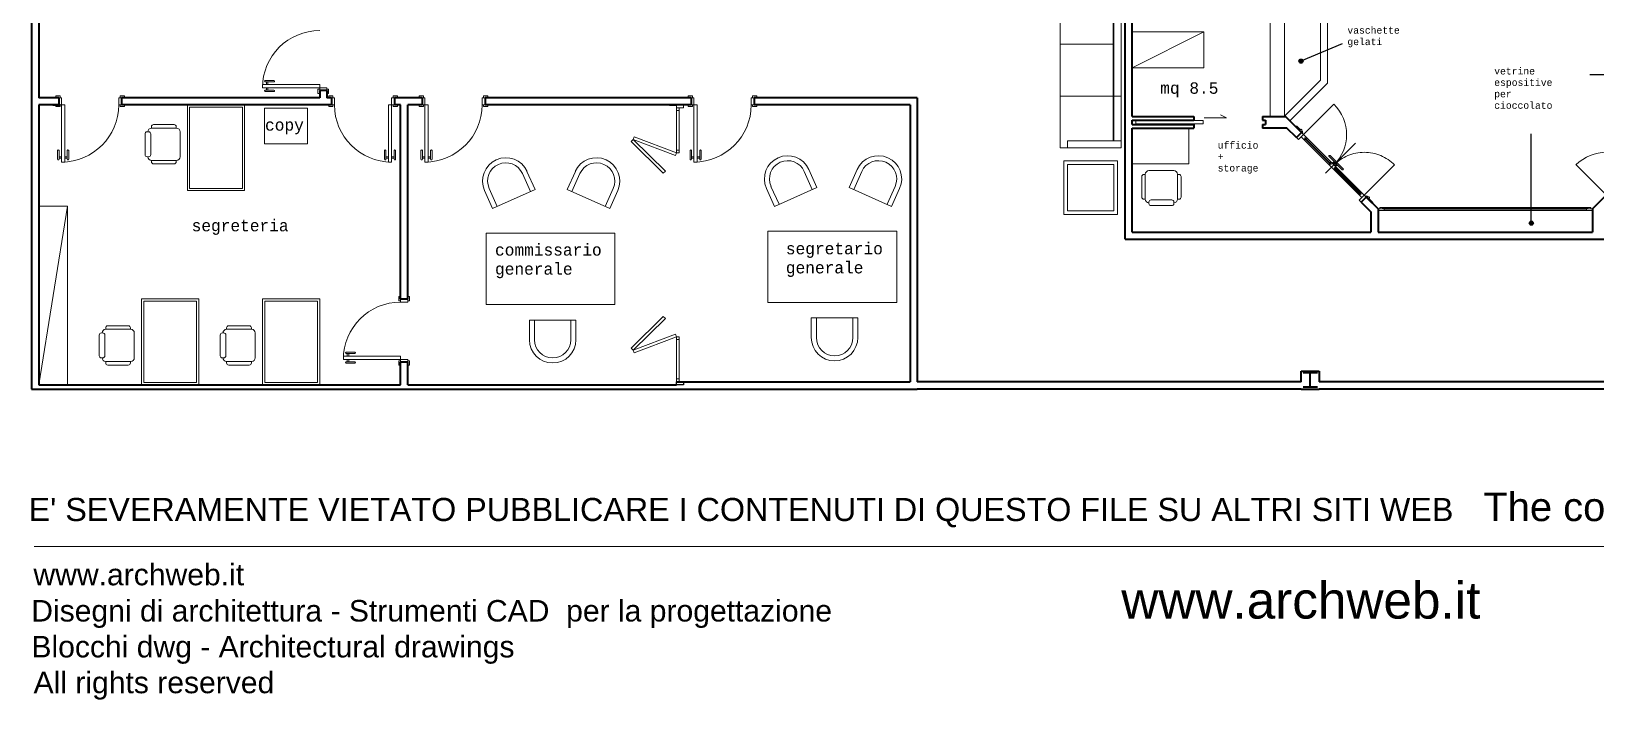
# Model space of a CAD drawing. Header units: millimetres. Extents: x 315.9 to 351.7, y 164.8 to 191.
# Drawn here: x 315.96 to 337.83, y 164.79 to 174.14 of the extents above; entities that cross this region are included whole.
import ezdxf

# ---------------------------------------------------------------- set-up
doc = ezdxf.new("R2010")
doc.units = ezdxf.units.MM
doc.linetypes.add('DASHED2', pattern=[9.525, 6.35, -3.175])
for name, color, linetype, lineweight in [('ARREDI attrezzature - furniture', 175, 'Continuous', 9), ('MURATURA sezioni - section wall', 7, 'Continuous', 40), ('PORTE finestre - doors windows', 252, 'Continuous', 5), ('PROIEZIONI finissime - fine lines', 251, 'Continuous', 9), ('SEZIONI medie - small section', 2, 'Continuous', 25), ('www.archweb.it - All rights reserved', 2, 'Continuous', 5)]:
    doc.layers.add(name, color=color, linetype=linetype, lineweight=lineweight)
doc.layers.add('SCRITTE - txt', color=252, linetype='Continuous')
doc.layers.add('VETRATE sezioni - windows sections', color=171, linetype='Continuous', true_color=0x4d79ff)
doc.styles.add('LUCIDA', font='lucon.TTF')
doc.styles.get("Standard").update_dxf_attribs({"font": 'arial.ttf'})

msp = doc.modelspace()

# ---------------------------------------------------------------- hatches: boundary and pattern name
at = {"layer": 'SCRITTE - txt'}
for points in [[(333.736, 173.722, 1), (333.679, 173.722, 1)], [(336.956, 171.455, 1), (336.898, 171.455, 1)]]:
    msp.add_hatch(color=256, dxfattribs=at).paths.add_polyline_path(points)

# ---------------------------------------------------------------- linework, layer by layer
at = {"layer": 'ARREDI attrezzature - furniture', "linetype": 'Continuous'}
for p, q in [((333.278, 172.947), (333.278, 174.979)), ((333.978, 173.455), (333.978, 174.411)), ((334.078, 173.413), (334.078, 174.452)), ((333.481, 172.957), (333.978, 173.455)), ((333.551, 172.887), (334.078, 173.413))]:
    msp.add_line(p, q, dxfattribs=at)
at = {"layer": 'ARREDI attrezzature - furniture', "linetype": 'Continuous', "lineweight": 0}
for p, q in [((333.478, 174.979), (333.478, 172.947)), ((334.784, 171.634), (337.784, 171.634)), ((334.809, 171.674), (334.849, 171.674)), ((334.809, 171.674), (334.809, 171.654)), ((334.849, 171.674), (334.849, 171.664)), ((334.849, 171.664), (334.869, 171.664)), ((334.869, 171.634), (334.869, 171.664)), ((337.719, 171.664), (337.699, 171.664)), ((337.699, 171.634), (337.699, 171.664)), ((337.719, 171.674), (337.719, 171.664)), ((337.759, 171.674), (337.719, 171.674)), ((337.759, 171.674), (337.759, 171.654))]:
    msp.add_line(p, q, dxfattribs=at)
at = {"layer": 'ARREDI attrezzature - furniture'}
for p, q in [((330.342, 174.683), (330.342, 172.508)), ((331.082, 174.583), (331.082, 172.608)), ((331.092, 172.608), (331.092, 174.583)), ((331.192, 174.683), (331.192, 172.508)), ((332.349, 174.13), (331.349, 174.13)), ((331.349, 173.63), (332.349, 174.13)), ((332.349, 173.63), (332.349, 174.13)), ((331.082, 173.958), (330.342, 173.958)), ((332.349, 173.63), (331.349, 173.63)), ((330.342, 173.233), (331.192, 173.233)), ((318.14, 171.91), (318.14, 173.11)), ((318.14, 173.11), (318.94, 173.11)), ((318.17, 173.08), (318.91, 173.08)), ((318.17, 173.08), (318.17, 171.94)), ((318.91, 173.08), (318.91, 171.94)), ((318.94, 173.11), (318.94, 171.91)), ((317.637, 172.784), (317.637, 172.804)), ((317.987, 172.784), (317.637, 172.784)), ((317.667, 172.834), (317.954, 172.834)), ((317.984, 172.804), (317.984, 172.784)), ((331.349, 172.786), (331.349, 172.286)), ((332.14, 172.786), (332.14, 172.286)), ((317.547, 172.414), (317.547, 172.704)), ((317.577, 172.734), (317.597, 172.734)), ((317.627, 172.704), (317.627, 172.414)), ((318.037, 172.384), (318.037, 172.734)), ((331.192, 172.608), (330.442, 172.608)), ((330.442, 172.608), (330.442, 172.508)), ((317.597, 172.384), (317.577, 172.384)), ((317.587, 172.384), (317.587, 172.384)), ((330.342, 172.508), (331.192, 172.508)), ((317.637, 172.334), (317.987, 172.334)), ((317.637, 172.334), (317.637, 172.314)), ((317.667, 172.284), (317.954, 172.284)), ((317.984, 172.314), (317.984, 172.334)), ((322.824, 172.149), (322.936, 171.898)), ((322.887, 172.177), (323, 171.926)), ((323.563, 172.177), (323.45, 171.926)), ((323.627, 172.149), (323.514, 171.898)), ((326.764, 172.178), (326.876, 171.927)), ((326.828, 172.207), (326.94, 171.956)), ((327.503, 172.207), (327.391, 171.956)), ((327.567, 172.178), (327.455, 171.927)), ((331.349, 172.286), (332.14, 172.286)), ((331.511, 172.136), (331.531, 172.136)), ((331.531, 171.79), (331.531, 172.14)), ((331.581, 172.19), (331.931, 172.19)), ((331.981, 172.14), (331.981, 171.79)), ((332, 172.136), (331.981, 172.136)), ((318.94, 171.91), (318.14, 171.91)), ((318.91, 171.94), (318.17, 171.94)), ((322.294, 171.912), (322.406, 171.661)), ((322.358, 171.941), (322.47, 171.69)), ((323, 171.926), (322.406, 171.661)), ((323.45, 171.926), (324.044, 171.661)), ((324.092, 171.941), (323.98, 171.69)), ((324.156, 171.912), (324.044, 171.661)), ((326.234, 171.941), (326.347, 171.69)), ((326.298, 171.97), (326.411, 171.719)), ((326.94, 171.956), (326.347, 171.69)), ((327.391, 171.956), (327.984, 171.69)), ((328.033, 171.97), (327.92, 171.719)), ((328.096, 171.941), (327.984, 171.69)), ((331.481, 171.82), (331.481, 172.106)), ((332.03, 171.82), (332.03, 172.106)), ((316.462, 171.695), (316.062, 169.195)), ((316.062, 171.695), (316.462, 171.695)), ((316.462, 171.695), (316.462, 169.195)), ((331.531, 171.79), (331.511, 171.79)), ((331.581, 171.75), (331.581, 171.73)), ((331.581, 171.74), (331.581, 171.74)), ((331.901, 171.78), (331.611, 171.78)), ((331.611, 171.7), (331.901, 171.7)), ((331.931, 171.73), (331.931, 171.75)), ((331.981, 171.79), (332, 171.79)), ((318.299, 170.395), (317.499, 170.395)), ((317.499, 170.395), (317.499, 169.195)), ((318.299, 169.195), (318.299, 170.395)), ((319.99, 170.395), (319.19, 170.395)), ((319.19, 170.395), (319.19, 169.195)), ((319.99, 169.195), (319.99, 170.395)), ((318.269, 170.365), (317.529, 170.365)), ((317.529, 169.225), (317.529, 170.365)), ((318.269, 169.225), (318.269, 170.365)), ((319.96, 170.365), (319.22, 170.365)), ((319.22, 169.225), (319.22, 170.365)), ((319.96, 169.225), (319.96, 170.365)), ((316.997, 169.97), (316.997, 169.99)), ((316.997, 169.97), (317.347, 169.97)), ((317.027, 170.02), (317.313, 170.02)), ((317.343, 169.99), (317.343, 169.97)), ((318.688, 169.97), (318.688, 169.99)), ((318.688, 169.97), (319.038, 169.97)), ((318.718, 170.02), (319.004, 170.02)), ((319.034, 169.99), (319.034, 169.97)), ((322.921, 169.824), (322.921, 170.099)), ((323.571, 170.099), (322.921, 170.099)), ((322.991, 169.824), (322.991, 170.099)), ((323.501, 169.824), (323.501, 170.099)), ((323.571, 169.824), (323.571, 170.099)), ((326.862, 169.854), (326.862, 170.129)), ((327.512, 170.129), (326.862, 170.129)), ((326.932, 169.854), (326.932, 170.129)), ((327.442, 169.854), (327.442, 170.129)), ((327.512, 169.854), (327.512, 170.129)), ((316.907, 169.89), (316.907, 169.6)), ((316.957, 169.92), (316.937, 169.92)), ((316.947, 169.92), (316.947, 169.92)), ((316.987, 169.6), (316.987, 169.89)), ((317.397, 169.92), (317.397, 169.57)), ((318.598, 169.89), (318.598, 169.6)), ((318.648, 169.92), (318.628, 169.92)), ((318.638, 169.92), (318.638, 169.92)), ((318.678, 169.6), (318.678, 169.89)), ((319.088, 169.92), (319.088, 169.57)), ((316.937, 169.57), (316.957, 169.57)), ((317.347, 169.52), (316.997, 169.52)), ((316.997, 169.52), (316.997, 169.5)), ((317.343, 169.5), (317.343, 169.52)), ((318.628, 169.57), (318.648, 169.57)), ((319.038, 169.52), (318.688, 169.52)), ((318.688, 169.52), (318.688, 169.5)), ((319.034, 169.5), (319.034, 169.52)), ((317.027, 169.47), (317.313, 169.47)), ((318.718, 169.47), (319.004, 169.47)), ((318.299, 169.195), (317.499, 169.195)), ((317.529, 169.225), (318.269, 169.225)), ((319.99, 169.195), (319.19, 169.195)), ((319.22, 169.225), (319.96, 169.225))]:
    msp.add_line(p, q, dxfattribs=at)
for points in [[(316.112, 173.11), (316.112, 173.11)], [(324.976, 173.07), (325.016, 173.07), (325.016, 173.03)], [(325.016, 172.477), (324.976, 172.477), (324.976, 173.07)], [(325.016, 173.03), (325.016, 172.437), (324.976, 172.437), (324.976, 172.477)], [(324.976, 173.03), (325.016, 173.03)], [(325.016, 169.867), (324.976, 169.867)], [(324.976, 169.275), (324.976, 169.867)], [(324.976, 169.827), (325.016, 169.827), (325.016, 169.867)], [(324.976, 169.867), (325.016, 169.867)], [(325.016, 169.827), (324.976, 169.827)], [(325.016, 169.275), (324.976, 169.275), (324.976, 169.235), (325.016, 169.235), (325.016, 169.827)]]:
    msp.add_lwpolyline(points, dxfattribs=at)
for points in [[(319.217, 172.563), (319.817, 172.563), (319.817, 173.063), (319.217, 173.063)], [(324.821, 172.181), (324.793, 172.153), (324.344, 172.599), (324.372, 172.627)], [(324.976, 172.437), (324.962, 172.4), (324.372, 172.627), (324.386, 172.664)], [(330.392, 171.577), (331.142, 171.577), (331.142, 172.327), (330.392, 172.327)], [(330.442, 171.627), (331.092, 171.627), (331.092, 172.277), (330.442, 172.277)], [(324.116, 170.316), (324.116, 171.316), (322.316, 171.316), (322.316, 170.316)], [(328.056, 170.345), (328.056, 171.345), (326.256, 171.345), (326.256, 170.345)], [(324.821, 170.123), (324.793, 170.151), (324.344, 169.706), (324.372, 169.677)], [(324.976, 169.867), (324.962, 169.904), (324.372, 169.677), (324.386, 169.64)]]:
    msp.add_lwpolyline(points, close=True, dxfattribs=at)
at = {"layer": 'ARREDI attrezzature - furniture', "linetype": 'Continuous', "lineweight": 0}
for points in [[(334.869, 171.654), (334.784, 171.654), (334.784, 171.634), (334.869, 171.634)], [(337.699, 171.654), (337.784, 171.654), (337.784, 171.634), (337.699, 171.634)]]:
    msp.add_lwpolyline(points, dxfattribs=at)
at = {"layer": 'ARREDI attrezzature - furniture'}
for centre, radius, start, end in [((322.591, 172.045), 0.325, 24.1039, 204.1039), ((323.859, 172.045), 0.325, 335.8961, 155.8961), ((326.531, 172.074), 0.325, 24.1039, 204.1039), ((327.8, 172.074), 0.325, 335.8961, 155.8961), ((322.591, 172.045), 0.255, 24.1039, 204.1039), ((323.859, 172.045), 0.255, 335.8961, 155.8961), ((326.531, 172.074), 0.255, 24.1039, 204.1039), ((327.8, 172.074), 0.255, 335.8961, 155.8961), ((323.246, 169.824), 0.325, 180, 0), ((323.246, 169.824), 0.255, 180, 0), ((327.187, 169.854), 0.325, 180, 0), ((327.187, 169.854), 0.255, 180, 0)]:
    msp.add_arc(centre, radius, start, end, dxfattribs=at)
for centre, major_axis, start_param, end_param in [((317.637, 172.734), (0.0354, 0.0354), 0.785398, 2.356194), ((317.667, 172.804), (0.0212, 0.0212), 0.785398, 2.356194), ((317.954, 172.804), (-0.0212, 0.0212), 3.926991, 5.497787), ((317.987, 172.734), (0.0354, 0.0354), 5.497787, 7.068583), ((317.577, 172.704), (0.0212, 0.0212), 0.785398, 2.356194), ((317.597, 172.704), (-0.0212, 0.0212), 3.926991, 5.497787), ((317.577, 172.414), (-0.0212, 0.0212), 0.785398, 2.356194), ((317.637, 172.384), (0.0354, 0.0354), 2.356194, 3.926991), ((317.597, 172.414), (0.0212, 0.0212), 3.926991, 5.497787), ((317.987, 172.384), (-0.0354, 0.0354), 2.356194, 3.926991), ((317.667, 172.314), (-0.0212, 0.0212), 0.785398, 2.356194), ((317.954, 172.314), (0.0212, 0.0212), 3.926991, 5.497787)]:
    msp.add_ellipse(centre, major_axis=major_axis, ratio=1, start_param=start_param, end_param=end_param, dxfattribs=at)
at = {"layer": 'ARREDI attrezzature - furniture', "extrusion": (0, 0, -1)}
for centre, major_axis, start_param, end_param in [((331.511, 172.106), (-0.0212, 0.0212), 5.497787, 7.068583), ((331.581, 172.14), (-0.0354, 0.0354), 5.497787, 7.068583), ((331.931, 172.14), (0.0354, 0.0354), -0.785398, 0.785398), ((332, 172.106), (0.0212, 0.0212), -0.785398, 0.785398), ((331.511, 171.82), (0.0212, 0.0212), 2.356194, 3.926991), ((331.581, 171.79), (0.0354, 0.0354), 2.356194, 3.926991), ((331.611, 171.75), (0.0212, 0.0212), 3.926991, 5.497787), ((331.611, 171.73), (-0.0212, 0.0212), 3.926991, 5.497787), ((331.901, 171.75), (-0.0212, 0.0212), 0.785398, 2.356194), ((331.901, 171.73), (0.0212, 0.0212), 0.785398, 2.356194), ((331.931, 171.79), (-0.0354, 0.0354), 2.356194, 3.926991), ((332, 171.82), (-0.0212, 0.0212), 2.356194, 3.926991), ((316.997, 169.92), (-0.0354, 0.0354), 5.497787, 7.068583), ((317.027, 169.99), (0.0212, 0.0212), 3.926991, 5.497787), ((317.313, 169.99), (-0.0212, 0.0212), 0.785398, 2.356194), ((317.347, 169.92), (0.0354, 0.0354), -0.785398, 0.785398), ((318.688, 169.92), (-0.0354, 0.0354), 5.497787, 7.068583), ((318.718, 169.99), (0.0212, 0.0212), 3.926991, 5.497787), ((319.004, 169.99), (-0.0212, 0.0212), 0.785398, 2.356194), ((319.038, 169.92), (0.0354, 0.0354), -0.785398, 0.785398), ((316.937, 169.89), (0.0212, 0.0212), 3.926991, 5.497787), ((316.957, 169.89), (-0.0212, 0.0212), 0.785398, 2.356194), ((318.628, 169.89), (0.0212, 0.0212), 3.926991, 5.497787), ((318.648, 169.89), (-0.0212, 0.0212), 0.785398, 2.356194), ((316.937, 169.6), (-0.0212, 0.0212), 3.926991, 5.497787), ((316.997, 169.57), (-0.0354, 0.0354), 3.926991, 5.497787), ((316.957, 169.6), (0.0212, 0.0212), 0.785398, 2.356194), ((317.027, 169.5), (-0.0212, 0.0212), 3.926991, 5.497787), ((317.313, 169.5), (0.0212, 0.0212), 0.785398, 2.356194), ((317.347, 169.57), (-0.0354, 0.0354), 2.356194, 3.926991), ((318.628, 169.6), (-0.0212, 0.0212), 3.926991, 5.497787), ((318.688, 169.57), (-0.0354, 0.0354), 3.926991, 5.497787), ((318.648, 169.6), (0.0212, 0.0212), 0.785398, 2.356194), ((318.718, 169.5), (-0.0212, 0.0212), 3.926991, 5.497787), ((319.004, 169.5), (0.0212, 0.0212), 0.785398, 2.356194), ((319.038, 169.57), (-0.0354, 0.0354), 2.356194, 3.926991)]:
    msp.add_ellipse(centre, major_axis=major_axis, ratio=1, start_param=start_param, end_param=end_param, dxfattribs=at)
at = {"layer": 'MURATURA sezioni - section wall', "linetype": 'Continuous'}
for p, q in [((315.962, 187.135), (315.962, 169.135)), ((316.062, 176.299), (316.062, 173.21)), ((331.249, 171.229), (331.249, 174.81)), ((331.349, 172.947), (331.349, 174.81)), ((320.089, 173.31), (319.989, 173.31)), ((319.989, 173.31), (319.989, 173.21)), ((320.089, 173.31), (320.089, 173.21)), ((316.34, 173.21), (316.062, 173.21)), ((316.34, 173.11), (316.062, 173.11)), ((316.062, 173.11), (316.062, 169.195)), ((316.26, 173.11), (316.36, 173.11)), ((316.34, 173.21), (316.34, 173.11)), ((317.22, 173.21), (317.22, 173.11)), ((319.989, 173.21), (317.22, 173.21)), ((320.155, 173.11), (317.22, 173.11)), ((320.155, 173.21), (320.089, 173.21)), ((320.155, 173.21), (320.155, 173.11)), ((321.035, 173.21), (321.035, 173.11)), ((321.42, 173.21), (321.035, 173.21)), ((321.12, 173.11), (321.035, 173.11)), ((321.12, 170.39), (321.12, 173.11)), ((321.42, 173.11), (321.22, 173.11)), ((321.22, 170.39), (321.22, 173.11)), ((321.42, 173.21), (321.42, 173.11)), ((322.3, 173.21), (322.3, 173.11)), ((325.181, 173.21), (322.3, 173.21)), ((325.181, 173.11), (322.3, 173.11)), ((324.88, 173.11), (324.98, 173.11)), ((325.181, 173.21), (325.181, 173.11)), ((326.061, 173.21), (326.061, 173.11)), ((328.343, 173.21), (326.061, 173.21)), ((328.243, 173.11), (326.061, 173.11)), ((328.243, 173.11), (328.243, 169.235)), ((328.343, 173.21), (328.343, 169.235)), ((331.349, 172.947), (332.208, 172.947)), ((331.349, 172.897), (332.208, 172.897)), ((331.349, 172.837), (331.349, 172.897)), ((331.349, 172.837), (332.208, 172.837)), ((331.349, 171.329), (331.349, 172.786)), ((331.349, 172.786), (332.208, 172.786)), ((332.208, 172.947), (332.208, 172.897)), ((332.208, 172.837), (332.208, 172.786)), ((333.169, 172.947), (333.169, 172.897)), ((333.169, 172.947), (333.491, 172.947)), ((333.169, 172.897), (333.21, 172.897)), ((333.169, 172.837), (333.169, 172.786)), ((333.169, 172.837), (333.21, 172.837)), ((333.51, 172.786), (333.169, 172.786)), ((333.21, 172.897), (333.21, 172.837)), ((333.51, 172.786), (333.431, 172.786)), ((333.715, 172.723), (333.491, 172.947)), ((333.645, 172.652), (333.51, 172.786)), ((333.715, 172.723), (333.551, 172.886)), ((334.55, 171.747), (334.62, 171.818)), ((334.55, 171.747), (334.684, 171.612)), ((334.62, 171.818), (334.784, 171.654)), ((337.948, 171.818), (337.784, 171.654)), ((334.684, 171.612), (334.684, 171.329)), ((334.784, 171.654), (334.784, 171.329)), ((337.784, 171.654), (337.784, 171.329)), ((331.349, 171.329), (334.684, 171.329)), ((334.784, 171.329), (337.784, 171.329)), ((334.784, 171.329), (337.784, 171.329)), ((331.249, 171.229), (339.417, 171.229)), ((321.22, 170.39), (321.12, 170.39)), ((321.12, 169.195), (321.12, 169.51)), ((321.22, 169.51), (321.12, 169.51)), ((321.22, 169.195), (321.22, 169.51)), ((333.712, 169.383), (333.962, 169.383)), ((333.712, 169.235), (333.712, 169.383)), ((333.962, 169.383), (333.962, 169.235)), ((315.962, 169.135), (328.343, 169.135)), ((316.062, 169.195), (321.12, 169.195)), ((321.22, 169.195), (324.976, 169.195)), ((324.976, 169.235), (328.243, 169.235)), ((333.712, 169.235), (328.343, 169.235)), ((333.712, 169.135), (328.343, 169.135)), ((333.712, 169.135), (333.962, 169.135)), ((339.417, 169.235), (333.962, 169.235)), ((339.517, 169.135), (333.962, 169.135))]:
    msp.add_line(p, q, dxfattribs=at)
at = {"layer": 'MURATURA sezioni - section wall'}
msp.add_line((333.715, 172.723), (333.645, 172.652), dxfattribs=at)
at = {"layer": 'MURATURA sezioni - section wall', "linetype": 'Continuous'}
for points in [[(333.937, 169.36), (333.737, 169.36)], [(333.837, 169.16), (333.837, 169.36)], [(333.937, 169.16), (333.737, 169.16)]]:
    msp.add_lwpolyline(points, dxfattribs=at)
at = {"layer": 'PORTE finestre - doors windows'}
for p, q in [((319.229, 173.45), (319.349, 173.45)), ((316.36, 173.235), (316.3, 173.235)), ((316.3, 173.235), (316.3, 173.21)), ((316.36, 173.21), (316.36, 173.235)), ((317.2, 173.235), (317.26, 173.235)), ((317.2, 173.21), (317.2, 173.235)), ((317.26, 173.235), (317.26, 173.21)), ((319.189, 173.395), (319.189, 173.35)), ((319.989, 173.395), (319.189, 173.395)), ((319.189, 173.35), (320.089, 173.35)), ((319.229, 173.43), (319.349, 173.43)), ((319.229, 173.315), (319.349, 173.315)), ((319.229, 173.295), (319.349, 173.295)), ((319.244, 173.395), (319.244, 173.43)), ((319.244, 173.315), (319.244, 173.35)), ((319.264, 173.395), (319.264, 173.43)), ((319.264, 173.315), (319.264, 173.35)), ((319.964, 173.33), (319.964, 173.27)), ((319.989, 173.33), (319.964, 173.33)), ((319.964, 173.27), (319.989, 173.27)), ((319.989, 173.27), (319.989, 173.395)), ((320.089, 173.31), (319.989, 173.31)), ((320.089, 173.27), (320.089, 173.35)), ((320.089, 173.33), (320.114, 173.33)), ((320.114, 173.27), (320.089, 173.27)), ((320.114, 173.33), (320.114, 173.27)), ((320.175, 173.235), (320.115, 173.235)), ((320.115, 173.235), (320.115, 173.21)), ((320.175, 173.21), (320.175, 173.235)), ((321.015, 173.235), (321.075, 173.235)), ((321.015, 173.21), (321.015, 173.235)), ((321.075, 173.235), (321.075, 173.21)), ((321.44, 173.235), (321.38, 173.235)), ((321.38, 173.235), (321.38, 173.21)), ((321.44, 173.21), (321.44, 173.235)), ((322.28, 173.235), (322.34, 173.235)), ((322.28, 173.21), (322.28, 173.235)), ((322.34, 173.235), (322.34, 173.21)), ((325.201, 173.235), (325.141, 173.235)), ((325.141, 173.235), (325.141, 173.21)), ((325.201, 173.21), (325.201, 173.235)), ((326.041, 173.235), (326.101, 173.235)), ((326.041, 173.21), (326.041, 173.235)), ((326.101, 173.235), (326.101, 173.21)), ((316.3, 173.21), (316.38, 173.21)), ((316.3, 173.085), (316.3, 173.11)), ((316.3, 173.11), (316.425, 173.11)), ((316.36, 173.085), (316.3, 173.085)), ((316.34, 173.21), (316.34, 173.11)), ((316.36, 173.11), (316.36, 173.085)), ((316.38, 172.31), (316.38, 173.21)), ((316.425, 173.11), (316.425, 172.31)), ((317.18, 173.11), (317.18, 173.21)), ((317.18, 173.21), (317.26, 173.21)), ((317.26, 173.11), (317.18, 173.11)), ((317.2, 173.11), (317.2, 173.085)), ((317.2, 173.085), (317.26, 173.085)), ((317.22, 173.21), (317.22, 173.11)), ((317.26, 173.085), (317.26, 173.11)), ((320.115, 173.21), (320.195, 173.21)), ((320.115, 173.085), (320.115, 173.11)), ((320.115, 173.11), (320.195, 173.11)), ((320.175, 173.085), (320.115, 173.085)), ((320.155, 173.21), (320.155, 173.11)), ((320.175, 173.11), (320.175, 173.085)), ((320.195, 173.11), (320.195, 173.21)), ((321.075, 173.11), (320.95, 173.11)), ((320.95, 173.11), (320.95, 172.31)), ((320.995, 173.21), (321.075, 173.21)), ((320.995, 172.31), (320.995, 173.21)), ((321.015, 173.11), (321.015, 173.085)), ((321.015, 173.085), (321.075, 173.085)), ((321.035, 173.21), (321.035, 173.11)), ((321.075, 173.085), (321.075, 173.11)), ((321.38, 173.21), (321.46, 173.21)), ((321.38, 173.085), (321.38, 173.11)), ((321.38, 173.11), (321.505, 173.11)), ((321.44, 173.085), (321.38, 173.085)), ((321.42, 173.21), (321.42, 173.11)), ((321.44, 173.11), (321.44, 173.085)), ((321.46, 172.31), (321.46, 173.21)), ((321.505, 173.11), (321.505, 172.31)), ((322.34, 173.21), (322.26, 173.21)), ((322.26, 173.11), (322.26, 173.21)), ((322.34, 173.11), (322.26, 173.11)), ((322.28, 173.11), (322.28, 173.085)), ((322.28, 173.085), (322.34, 173.085)), ((322.3, 173.21), (322.3, 173.11)), ((322.34, 173.085), (322.34, 173.11)), ((324.976, 173.03), (324.976, 173.07)), ((325.016, 173.03), (325.016, 173.07)), ((325.141, 173.21), (325.221, 173.21)), ((325.141, 173.085), (325.141, 173.11)), ((325.141, 173.11), (325.266, 173.11)), ((325.201, 173.085), (325.141, 173.085)), ((325.181, 173.21), (325.181, 173.11)), ((325.201, 173.11), (325.201, 173.085)), ((325.221, 172.31), (325.221, 173.21)), ((325.266, 173.11), (325.266, 172.31)), ((326.021, 173.11), (326.021, 173.21)), ((326.021, 173.21), (326.101, 173.21)), ((326.101, 173.11), (326.021, 173.11)), ((326.041, 173.11), (326.041, 173.085)), ((326.041, 173.085), (326.101, 173.085)), ((326.061, 173.21), (326.061, 173.11)), ((326.101, 173.085), (326.101, 173.11)), ((316.325, 172.35), (316.325, 172.47)), ((316.345, 172.35), (316.345, 172.47)), ((316.345, 172.385), (316.38, 172.385)), ((316.345, 172.365), (316.38, 172.365)), ((316.425, 172.385), (316.46, 172.385)), ((316.425, 172.365), (316.46, 172.365)), ((316.46, 172.35), (316.46, 172.47)), ((316.48, 172.35), (316.48, 172.47)), ((320.895, 172.35), (320.895, 172.47)), ((320.915, 172.35), (320.915, 172.47)), ((320.95, 172.385), (320.915, 172.385)), ((320.95, 172.365), (320.915, 172.365)), ((321.03, 172.385), (320.995, 172.385)), ((321.03, 172.365), (320.995, 172.365)), ((321.03, 172.35), (321.03, 172.47)), ((321.05, 172.35), (321.05, 172.47)), ((321.405, 172.35), (321.405, 172.47)), ((321.425, 172.35), (321.425, 172.47)), ((321.425, 172.385), (321.46, 172.385)), ((321.425, 172.365), (321.46, 172.365)), ((321.505, 172.385), (321.54, 172.385)), ((321.505, 172.365), (321.54, 172.365)), ((321.54, 172.35), (321.54, 172.47)), ((321.56, 172.35), (321.56, 172.47)), ((325.166, 172.35), (325.166, 172.47)), ((325.186, 172.35), (325.186, 172.47)), ((325.186, 172.385), (325.221, 172.385)), ((325.186, 172.365), (325.221, 172.365)), ((325.266, 172.385), (325.301, 172.385)), ((325.266, 172.365), (325.301, 172.365)), ((325.301, 172.35), (325.301, 172.47)), ((325.321, 172.35), (325.321, 172.47)), ((316.425, 172.31), (316.38, 172.31)), ((320.95, 172.31), (320.995, 172.31)), ((321.505, 172.31), (321.46, 172.31)), ((325.266, 172.31), (325.221, 172.31)), ((321.095, 170.37), (321.095, 170.43)), ((321.095, 170.43), (321.12, 170.43)), ((321.12, 170.43), (321.12, 170.35)), ((321.22, 170.39), (321.12, 170.39)), ((321.22, 170.35), (321.22, 170.43)), ((321.245, 170.43), (321.22, 170.43)), ((321.245, 170.37), (321.245, 170.43)), ((321.12, 170.37), (321.095, 170.37)), ((321.12, 170.35), (321.22, 170.35)), ((321.22, 170.37), (321.245, 170.37)), ((320.32, 169.595), (320.32, 169.55)), ((321.12, 169.595), (320.32, 169.595)), ((320.32, 169.55), (321.22, 169.55)), ((320.36, 169.65), (320.48, 169.65)), ((320.36, 169.63), (320.48, 169.63)), ((320.36, 169.515), (320.48, 169.515)), ((320.375, 169.595), (320.375, 169.63)), ((320.375, 169.515), (320.375, 169.55)), ((320.395, 169.595), (320.395, 169.63)), ((320.395, 169.515), (320.395, 169.55)), ((321.095, 169.53), (321.095, 169.47)), ((321.12, 169.53), (321.095, 169.53)), ((321.12, 169.47), (321.12, 169.595)), ((321.22, 169.51), (321.12, 169.51)), ((321.22, 169.47), (321.22, 169.55)), ((321.22, 169.53), (321.245, 169.53)), ((321.245, 169.53), (321.245, 169.47)), ((320.36, 169.495), (320.48, 169.495)), ((321.095, 169.47), (321.12, 169.47)), ((321.245, 169.47), (321.22, 169.47))]:
    msp.add_line(p, q, dxfattribs=at)
at = {"layer": 'PORTE finestre - doors windows', "ltscale": 1.2}
for p, q in [((334.56, 171.814), (333.712, 172.662)), ((333.756, 172.643), (334.124, 172.275)), ((333.759, 172.647), (334.127, 172.279)), ((333.763, 172.65), (334.131, 172.282)), ((334.135, 172.303), (333.775, 172.662)), ((334.179, 172.308), (334.1, 172.387)), ((334.194, 172.322), (334.114, 172.402)), ((334.169, 172.318), (334.144, 172.294)), ((334.179, 172.308), (334.155, 172.283)), ((334.541, 171.858), (334.173, 172.226)), ((334.544, 171.862), (334.177, 172.229)), ((334.548, 171.865), (334.18, 172.233)), ((334.206, 172.282), (334.181, 172.257)), ((334.216, 172.271), (334.191, 172.246)), ((334.2, 172.238), (334.56, 171.878)), ((334.206, 172.282), (334.285, 172.202)), ((334.22, 172.296), (334.299, 172.216))]:
    msp.add_line(p, q, dxfattribs=at)
at = {"layer": 'PORTE finestre - doors windows'}
for points in [[(324.976, 173.11), (324.976, 173.07), (325.076, 173.07), (325.076, 173.11)], [(331.399, 172.844), (331.399, 172.889), (332.338, 172.889), (332.338, 172.844)]]:
    msp.add_lwpolyline(points, close=True, dxfattribs=at)
at = {"layer": 'PORTE finestre - doors windows', "ltscale": 1.2}
for points in [[(333.729, 172.708), (333.634, 172.804), (333.641, 172.811, -0.414214), (333.648, 172.811), (333.699, 172.76), (333.706, 172.767, -0.414214), (333.713, 172.767), (333.72, 172.76, -0.414214), (333.72, 172.753), (333.717, 172.749), (333.729, 172.737, -0.414214), (333.729, 172.73), (333.724, 172.725), (333.735, 172.714), (333.729, 172.708)], [(333.744, 172.694), (333.783, 172.655, -0.414214), (333.783, 172.649), (333.774, 172.64)], [(333.766, 172.632), (333.757, 172.623, -0.414214), (333.751, 172.623)], [(334.113, 172.286), (334.103, 172.276, 0.414214), (334.103, 172.271)], [(334.113, 172.286), (334.106, 172.293), (334.105, 172.292, 0.414214), (334.105, 172.287), (334.109, 172.282)], [(334.113, 172.3), (334.114, 172.301, -0.414214), (334.119, 172.301), (334.124, 172.297)], [(334.2, 172.238), (334.135, 172.303, 0.414214), (334.13, 172.303), (334.12, 172.293)], [(334.184, 172.215), (334.174, 172.206, -0.414214), (334.168, 172.206)], [(334.184, 172.215), (334.191, 172.208), (334.19, 172.207, -0.414214), (334.184, 172.207), (334.18, 172.212)], [(334.2, 172.238, -0.414214), (334.2, 172.232), (334.191, 172.222)], [(334.198, 172.215), (334.199, 172.216, 0.414214), (334.199, 172.222), (334.194, 172.226)], [(334.53, 171.869), (334.521, 171.859, 0.414214), (334.521, 171.854)], [(334.53, 171.869), (334.523, 171.876), (334.522, 171.875, 0.414214), (334.522, 171.869), (334.527, 171.865)], [(334.53, 171.883), (334.531, 171.884, -0.414214), (334.537, 171.884), (334.541, 171.879)], [(334.592, 171.846), (334.552, 171.885, 0.414214), (334.547, 171.885), (334.537, 171.876)], [(334.606, 171.832), (334.702, 171.736), (334.709, 171.743, 0.414214), (334.709, 171.75), (334.658, 171.801), (334.665, 171.808, 0.414214), (334.665, 171.815), (334.658, 171.822, 0.414214), (334.651, 171.822), (334.647, 171.819), (334.634, 171.832, 0.414214), (334.627, 171.832), (334.622, 171.827), (334.612, 171.837), (334.606, 171.832)]]:
    msp.add_lwpolyline(points, format="xyb", dxfattribs=at)
for points in [[(333.744, 172.694), (333.715, 172.723), (333.645, 172.652), (333.673, 172.624), (333.744, 172.694)], [(333.763, 172.65), (333.756, 172.643)], [(334.131, 172.282), (334.124, 172.275)], [(334.136, 172.238), (334.168, 172.27)], [(334.18, 172.233), (334.173, 172.226)], [(334.592, 171.846), (334.62, 171.818), (334.55, 171.747), (334.521, 171.775), (334.592, 171.846)], [(334.548, 171.865), (334.541, 171.858)]]:
    msp.add_lwpolyline(points, dxfattribs=at)
at = {"layer": 'PORTE finestre - doors windows'}
for centre, start, end in [((319.229, 173.44), 90, 270), ((319.349, 173.44), 270, 90), ((319.229, 173.305), 90, 270), ((319.349, 173.305), 270, 90), ((316.335, 172.47), 0, 180), ((316.335, 172.35), 180, 0), ((316.47, 172.47), 0, 180), ((316.47, 172.35), 180, 0), ((320.905, 172.47), 0, 180), ((320.905, 172.35), 180, 0), ((321.04, 172.47), 0, 180), ((321.04, 172.35), 180, 0), ((321.415, 172.47), 0, 180), ((321.415, 172.35), 180, 0), ((321.55, 172.47), 0, 180), ((321.55, 172.35), 180, 0), ((325.176, 172.47), 0, 180), ((325.176, 172.35), 180, 0), ((325.311, 172.47), 0, 180), ((325.311, 172.35), 180, 0), ((320.36, 169.64), 90, 270), ((320.36, 169.505), 90, 270), ((320.48, 169.64), 270, 90), ((320.48, 169.505), 270, 90)]:
    msp.add_arc(centre, 0.01, start, end, dxfattribs=at)
at = {"layer": 'PORTE finestre - doors windows', "ltscale": 1.2}
for centre, start, end in [((334.107, 172.394), 45.002, 225.002), ((334.187, 172.315), 225.002, 45.002), ((334.213, 172.289), 45.002, 225.002), ((334.292, 172.209), 225.002, 45.002)]:
    msp.add_arc(centre, 0.01, start, end, dxfattribs=at)
at = {"layer": 'PROIEZIONI finissime - fine lines', "linetype": 'DASHED2', "ltscale": 10}
for p, q in [((333.744, 172.694), (334.168, 173.119)), ((334.592, 171.846), (335.016, 172.27)), ((337.976, 171.846), (337.552, 172.27))]:
    msp.add_line(p, q, dxfattribs=at)
at = {"layer": 'PROIEZIONI finissime - fine lines'}
for p, q in [((332.356, 172.929), (332.665, 172.929)), ((332.665, 172.929), (332.584, 172.971))]:
    msp.add_line(p, q, dxfattribs=at)
at = {"layer": 'PROIEZIONI finissime - fine lines', "ltscale": 1.2}
msp.add_line((334.469, 172.572), (334.052, 172.155), dxfattribs=at)
at = {"layer": 'PROIEZIONI finissime - fine lines', "linetype": 'DASHED2', "ltscale": 1500}
for centre, radius, start, end in [((319.989, 173.35), 0.8, 90, 180), ((316.38, 173.11), 0.8, 270, 0), ((320.995, 173.11), 0.8, 180, 270), ((321.46, 173.11), 0.8, 270, 0), ((325.221, 173.11), 0.8, 270, 0), ((333.744, 172.694), 0.6, 315.002, 45.002), ((334.592, 171.846), 0.6, 45.002, 135.002), ((337.976, 171.846), 0.6, 44.998, 134.998), ((321.12, 169.55), 0.8, 90, 180)]:
    msp.add_arc(centre, radius, start, end, dxfattribs=at)
at = {"layer": 'SCRITTE - txt', "ltscale": 1500}
for p, q in [((334.284, 173.962), (333.707, 173.722)), ((336.927, 171.455), (336.927, 172.707))]:
    msp.add_line(p, q, dxfattribs=at)
at = {"layer": 'SCRITTE - txt'}
msp.add_line((337.744, 173.534), (339.218, 173.534), dxfattribs=at)
for centre in [(333.707, 173.722), (336.927, 171.455)]:
    msp.add_circle(centre, 0.0289, dxfattribs=at)
at = {"layer": 'SEZIONI medie - small section'}
msp.add_lwpolyline([(324.976, 169.195), (324.976, 169.235), (325.076, 169.235), (325.076, 169.195)], close=True, dxfattribs=at)
at = {"layer": 'VETRATE sezioni - windows sections', "ltscale": 0.015}
for p, q in [((334.849, 171.674), (337.719, 171.674)), ((334.869, 171.664), (337.699, 171.664)), ((334.869, 171.654), (337.699, 171.654))]:
    msp.add_line(p, q, dxfattribs=at)
at = {"layer": 'www.archweb.it - All rights reserved', "color": 253}
msp.add_line((315.997, 166.932), (351.7, 166.932), dxfattribs=at)

# ---------------------------------------------------------------- texts
at = {"layer": 'SCRITTE - txt', "attachment_point": 1, "style": 'LUCIDA'}
for s, insert, char_height, width in [('bancone con 12 vaschette gelati', (334.356, 174.522), 0.096, 0.56761), ('vetrine espositive\\Pper cioccolato', (336.409, 173.631), 0.096, 0.56761), ('mq 8.5', (331.74, 173.425), 0.16, 1.78), ('copy', (319.225, 172.909), 0.16, 0.94602), ('ufficio + storage', (332.543, 172.594), 0.096, 0.56761), (' segreteria', (318.199, 171.501), 0.16, 0.94602), ('commissario generale', (322.44, 171.161), 0.16, 0.94602), ('segretario generale', (326.506, 171.179), 0.16, 0.94602)]:
    msp.add_mtext(s, dxfattribs=dict(at, insert=insert, char_height=char_height, width=width))
at = {"layer": 'www.archweb.it - All rights reserved', "color": 7}
msp.add_text("E' SEVERAMENTE VIETATO PUBBLICARE I CONTENUTI DI QUESTO FILE SU ALTRI SITI WEB", height=0.32303, dxfattribs=at).set_placement((315.92, 167.288))
at = {"layer": 'www.archweb.it - All rights reserved', "color": 1}
msp.add_text('The contents of this file cannot be published on other websites', height=0.39919, dxfattribs=at).set_placement((336.257, 167.287))
at = {"layer": 'www.archweb.it - All rights reserved', "color": 251}
for s, p in [('www.archweb.it', (315.988, 166.389)), ('Disegni di architettura - Strumenti CAD  per la progettazione', (315.957, 165.882)), ('Blocchi dwg - Architectural drawings', (315.959, 165.38)), ('All rights reserved', (315.989, 164.879))]:
    msp.add_text(s, height=0.30101, dxfattribs=at).set_placement(p)
at = {"layer": 'www.archweb.it - All rights reserved'}
msp.add_text('www.archweb.it', height=0.51315, dxfattribs=at).set_placement((331.196, 165.923))

doc.saveas('drawing.dxf')
